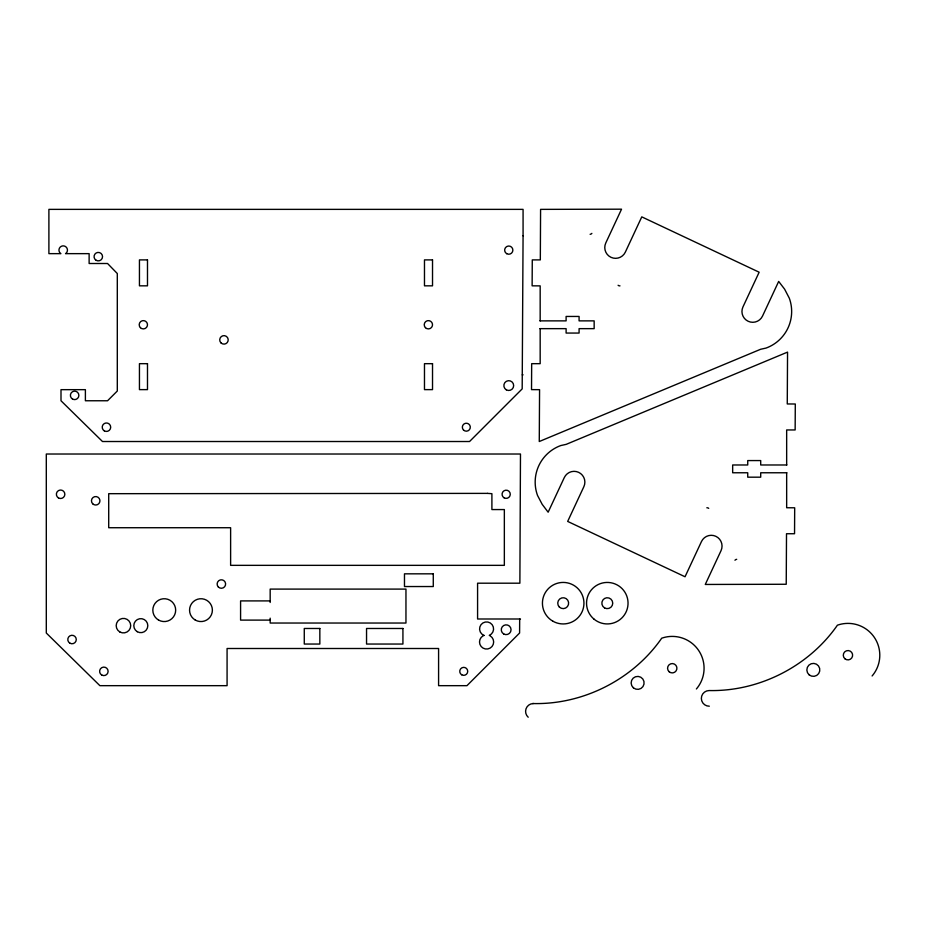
<?xml version="1.0" encoding="UTF-8"?>
<svg xmlns="http://www.w3.org/2000/svg" width="926" height="926" viewBox="0 0 926 926"><rect width="100%" height="100%" fill="white"/><g stroke="black" fill="none" stroke-linecap="round" stroke-linejoin="round"><path stroke-width="1.39" d="M519.671 618.996L519.59 633.025L466.959 685.668L438.588 685.668L438.588 648.501L227.078 648.501L227.078 685.668L99.892 685.668L46.3 633.025L46.3 454.018L520.481 454.018L519.88 583.195L477.584 583.195L477.584 618.996L520.481 618.996M532.878 703.586L532.936 703.552A7.848 7.848 0 0 0 528.202 717.233M539.962 320.871L566.11 320.871L566.11 316.449L579.086 316.449L579.086 320.871L594.156 320.871L594.156 328.649L579.086 328.649L579.086 333.059L566.11 333.059L566.11 328.649L539.962 328.649M522.264 374.845L523.074 374.845M786.857 464.979L760.709 464.979L760.709 460.569L747.733 460.569L747.733 464.979L732.663 464.979L732.663 472.769L747.733 472.769L747.733 477.179L760.709 477.179L760.709 472.769L786.857 472.769M270.172 600.905L240.586 600.905L240.586 620.107L270.172 620.107M533.353 703.563C583.449 704.651 633.118 679.36 661.708 638.199A31.831 31.831 0 0 1 696.387 688.979M786.66 464.979L786.66 429.953L795.145 429.953L795.295 404.002L787.262 403.956L787.551 352.111L566.203 444.353L560.774 445.556A38.915 38.915 0 0 0 537.52 495.433L542.173 504.311L548.146 512.205L564.304 477.561A10.799 10.799 0 0 1 578.646 472.341A10.799 10.799 0 0 1 583.866 486.682L567.673 521.419L685.043 576.759L701.48 541.525A10.799 10.799 0 0 1 715.821 536.304A10.799 10.799 0 0 1 721.041 550.646L705.276 584.456L786.232 584.26L786.51 533.735L794.543 533.735L794.693 507.795L786.66 507.749L786.66 472.769M540.171 320.871L540.171 285.879L532.126 285.833L532.276 259.893L540.321 259.893L540.587 209.369L621.543 209.183L605.778 242.982A10.799 10.799 0 0 0 610.998 257.324A10.799 10.799 0 0 0 625.351 252.103L641.776 216.869L759.146 272.209L742.953 306.946A10.799 10.799 0 0 0 748.173 321.287A10.799 10.799 0 0 0 762.526 316.067L778.673 281.423L784.623 289.178L789.311 298.195A38.915 38.915 0 0 1 766.045 348.072L760.616 349.276L539.268 441.517L539.569 389.672L531.524 389.626L531.674 363.675L540.171 363.675L540.171 328.649M270.172 602.479L270.172 589.098L405.958 589.098L405.958 623.036L270.172 623.036L270.172 618.163M709.304 706.202A7.825 7.825 0 0 1 701.352 698.493A7.825 7.825 0 0 1 709.061 690.553C759.17 691.641 808.826 666.338 837.417 625.189A31.831 31.831 0 0 1 872.107 675.968M532.925 703.482A6.332 6.332 0 0 1 533.353 703.471M734.966 560.253A2.57 2.57 0 0 1 736.702 559.339M706.839 507.772A2.57 2.57 0 0 1 708.714 508.362M619.98 285.856A2.57 2.57 0 0 1 618.105 285.266M591.864 233.375A2.57 2.57 0 0 1 590.117 234.29M523.074 235.806L522.183 388.874L469.551 441.517L102.485 441.517L61 400.761L61 389.661L85.389 389.661L85.389 400.761L107.555 400.761L117.301 391.015L117.301 273.529L107.555 263.505L89.127 263.505L89.127 253.643L65.526 253.643L66.209 253.122A4.248 4.248 0 0 0 66.209 247.115A4.248 4.248 0 0 0 60.202 247.115A4.248 4.248 0 0 0 60.202 253.122L60.885 253.643L48.893 253.643L48.893 209.369L523.074 209.369L523.074 235.806M484.043 635.433L483.048 635.838A7.084 7.084 0 0 0 481.161 646.522A7.084 7.084 0 0 0 492.007 646.522A7.084 7.084 0 0 0 490.12 635.838L489.264 635.386A7.003 7.003 0 0 0 492.134 624.656A7.003 7.003 0 0 0 481.022 624.656A7.003 7.003 0 0 0 483.904 635.386L484.043 635.433M147.489 259.893L139.444 259.893L139.444 285.833L147.489 285.833L147.489 259.893M432.523 259.893L424.478 259.893L424.478 285.833L432.523 285.833L432.523 259.893M147.489 363.675L139.444 363.675L139.444 389.626L147.489 389.626L147.489 363.675M432.523 363.675L424.478 363.675L424.478 389.626L432.523 389.626L432.523 363.675M487.493 493.384L108.712 493.685L108.712 527.727L230.62 527.727L230.62 565.346L504.346 565.346L504.346 509.566L491.903 509.566L491.903 493.685L487.493 493.384M433.275 573.831L404.477 573.831L404.477 586.54L433.275 586.54L433.275 573.831M319.84 628.476L304.272 628.476L304.272 644.045L319.84 644.045L319.84 628.476M402.926 628.476L366.546 628.476L366.546 644.045L402.926 644.045L402.926 628.476M552.81 621.161A20.754 20.754 0 0 0 583.947 603.185A20.754 20.754 0 0 0 552.81 585.209A20.754 20.754 0 0 0 552.81 621.161M559.339 607.039A5.452 5.452 0 0 0 568.448 604.597A5.452 5.452 0 0 0 561.781 597.918A5.452 5.452 0 0 0 559.339 607.039M604.574 607.907A5.452 5.452 0 0 0 612.746 603.185A5.452 5.452 0 0 0 604.574 598.462A5.452 5.452 0 0 0 604.574 607.907M594.017 619.135A20.754 20.754 0 0 0 627.747 606.704A20.754 20.754 0 0 0 600.117 583.716A20.754 20.754 0 0 0 594.017 619.135M844.917 658.768A4.665 4.665 0 0 0 852.545 656.083A4.665 4.665 0 0 0 846.41 650.816A4.665 4.665 0 0 0 844.917 658.768M809.104 674.799A6.482 6.482 0 0 0 819.707 671.084A6.482 6.482 0 0 0 811.188 663.757A6.482 6.482 0 0 0 809.104 674.799M669.197 671.778A4.665 4.665 0 0 0 676.837 669.104A4.665 4.665 0 0 0 670.702 663.826A4.665 4.665 0 0 0 669.197 671.778M633.396 687.81A6.482 6.482 0 0 0 643.998 684.094A6.482 6.482 0 0 0 635.467 676.767A6.482 6.482 0 0 0 633.396 687.81M504.114 497.818A4.098 4.098 0 0 0 510.272 494.276A4.098 4.098 0 0 0 504.114 490.722A4.098 4.098 0 0 0 504.114 497.818M503.721 633.974A4.896 4.896 0 0 0 511.059 629.738A4.896 4.896 0 0 0 503.721 625.49A4.896 4.896 0 0 0 503.721 633.974M461.738 674.799A3.982 3.982 0 0 0 467.723 671.35A3.982 3.982 0 0 0 461.738 667.901A3.982 3.982 0 0 0 461.738 674.799M101.744 675.031A4.248 4.248 0 0 0 108.111 671.35A4.248 4.248 0 0 0 101.744 667.669A4.248 4.248 0 0 0 101.744 675.031M69.913 643.2A4.248 4.248 0 0 0 76.279 639.53A4.248 4.248 0 0 0 69.913 635.849A4.248 4.248 0 0 0 69.913 643.2M92.704 503.802A4.248 4.248 0 0 0 99.8 501.904A4.248 4.248 0 0 0 94.602 496.695A4.248 4.248 0 0 0 92.704 503.802M58.488 497.945A4.248 4.248 0 0 0 64.855 494.276A4.248 4.248 0 0 0 58.488 490.595A4.248 4.248 0 0 0 58.488 497.945M119.813 631.949A7.269 7.269 0 0 0 130.716 625.652A7.269 7.269 0 0 0 119.813 619.367A7.269 7.269 0 0 0 119.813 631.949M137.303 631.717A7.003 7.003 0 0 0 147.813 625.652A7.003 7.003 0 0 0 137.303 619.587A7.003 7.003 0 0 0 137.303 631.717M158.531 620.038A11.425 11.425 0 0 0 175.674 610.153A11.425 11.425 0 0 0 158.531 600.256A11.425 11.425 0 0 0 158.531 620.038M195.259 620.038A11.425 11.425 0 0 0 212.39 610.153A11.425 11.425 0 0 0 195.259 600.256A11.425 11.425 0 0 0 195.259 620.038M218.374 587.038A4.248 4.248 0 0 0 225.469 585.139A4.248 4.248 0 0 0 220.272 579.931A4.248 4.248 0 0 0 218.374 587.038M220.967 342.886A4.248 4.248 0 0 0 228.062 340.988A4.248 4.248 0 0 0 222.865 335.779A4.248 4.248 0 0 0 220.967 342.886M96.177 260.322A4.248 4.248 0 0 0 102.543 256.652A4.248 4.248 0 0 0 96.177 252.972A4.248 4.248 0 0 0 96.177 260.322M72.506 399.048A4.248 4.248 0 0 0 78.872 395.379A4.248 4.248 0 0 0 72.506 391.698A4.248 4.248 0 0 0 72.506 399.048M104.337 430.879A4.248 4.248 0 0 0 110.703 427.199A4.248 4.248 0 0 0 104.337 423.529A4.248 4.248 0 0 0 104.337 430.879M463.509 430.023A3.982 3.982 0 0 0 470.176 428.229A3.982 3.982 0 0 0 465.292 423.356A3.982 3.982 0 0 0 463.509 430.023M506.314 389.823A4.896 4.896 0 0 0 513.664 385.586A4.896 4.896 0 0 0 506.314 381.338A4.896 4.896 0 0 0 506.314 389.823M506.707 253.678A4.098 4.098 0 0 0 512.865 250.124A4.098 4.098 0 0 0 506.707 246.571A4.098 4.098 0 0 0 506.707 253.678M140.405 327.688A4.155 4.155 0 0 0 147.35 325.836A4.155 4.155 0 0 0 142.268 320.743A4.155 4.155 0 0 0 140.405 327.688M425.439 327.688A4.155 4.155 0 0 0 432.384 325.836A4.155 4.155 0 0 0 427.303 320.743A4.155 4.155 0 0 0 425.439 327.688"/></g></svg>
